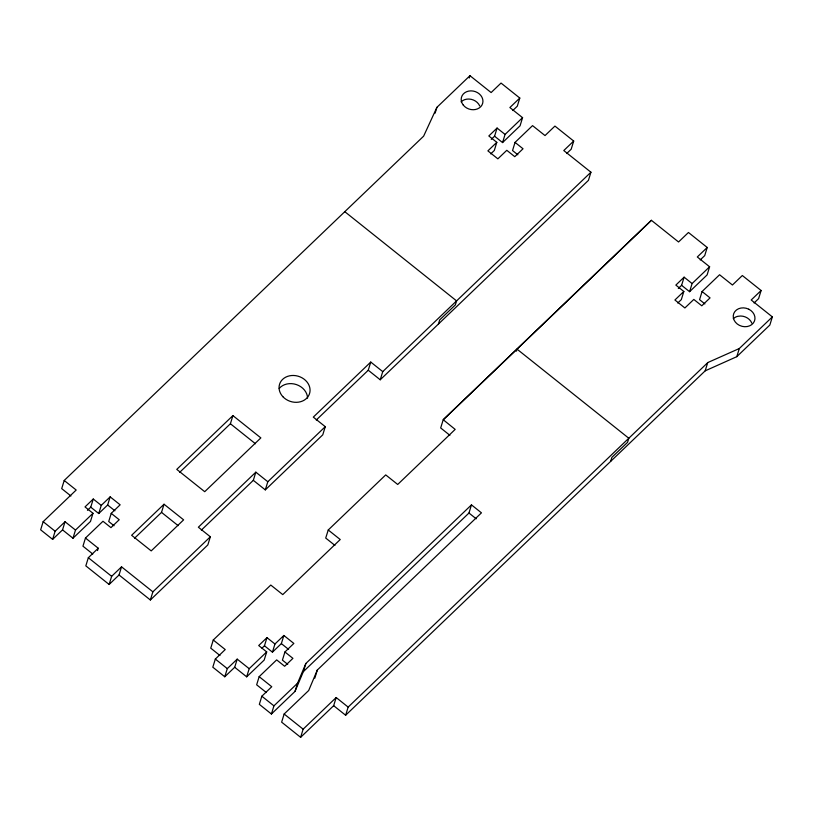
<?xml version="1.0" encoding="UTF-8"?>
<svg xmlns="http://www.w3.org/2000/svg" width="813" height="813" viewBox="0 0 813 813"><rect width="100%" height="100%" fill="white"/><g stroke="black" fill="none" stroke-linecap="round" stroke-linejoin="round"><path stroke-width="1.22" d="M512.779 110.517L517.292 106.198L519.792 98.048L501.032 83.068L491.123 92.56L469.965 75.68L436.916 107.326L423.634 136.157L64.207 480.473L76.188 490.026L43.16 521.672L40.65 529.822L52.632 539.375L62.54 529.883L65.04 521.733L75.487 530.066L72.977 538.226L62.54 529.883M64.207 480.473L61.697 488.623L70.914 495.981M52.632 539.375L55.132 531.224L65.04 521.733M90.751 507.17L93.261 499.019L101.249 505.391L98.739 513.542L90.751 507.17L87.448 510.34M93.261 499.019L85.009 506.926L92.987 513.298L90.487 521.458L72.977 538.226M101.249 505.391L110.162 496.855L120.141 504.812L111.229 513.359L119.216 519.731L110.954 527.637L102.977 521.265L85.467 538.033L82.956 546.184L92.784 554.029M85.467 538.033L98.241 548.226L88.332 557.718L85.822 565.868L109.135 584.476L119.044 574.984L121.544 566.834L152.874 591.834L150.364 599.984L119.044 574.984M98.739 513.542L107.651 505.005L110.162 496.855M97.519 550.553L98.241 548.226M111.229 513.359L108.718 521.509L114.044 525.757M109.135 584.476L111.645 576.326L121.544 566.834M134.521 538.257L161.523 512.383L164.033 504.233L183.616 519.853L151.208 550.899L131.625 535.279L164.033 504.233M179.693 472.333L230.404 423.756L232.904 415.606L260.851 437.902L204.713 491.692L176.767 469.386L232.904 415.606M255.831 472.17L253.321 480.331L265.302 489.883L267.812 481.733L255.831 472.17L198.362 527.22L210.343 536.783L207.833 544.934L150.364 599.984M700.206 259.936L704.708 255.617L707.219 247.477L688.459 232.488L678.55 241.979L651.406 220.313L443.207 419.721L455.168 429.396L397.699 484.467L385.718 474.904L328.249 529.985L340.23 539.537L282.761 594.608L270.78 585.055L213.26 640.004L210.75 648.154L219.957 655.502M213.26 640.004L225.231 649.567L215.323 659.058L212.813 667.199L224.784 676.762L234.703 667.27L237.203 659.13L249.185 668.682L246.674 676.833L234.703 667.27M224.784 676.762L227.294 668.621L237.203 659.13M370.758 362.07L368.259 370.23L380.23 379.783L382.74 371.632L370.758 362.07L313.3 417.12L325.271 426.683L322.761 434.833L265.302 489.883M264.459 645.786L266.969 637.636L274.946 644.008L272.436 652.158L264.459 645.786L261.979 648.154M266.969 637.636L258.707 645.542L266.694 651.914L264.184 660.065L246.674 676.833M274.946 644.008L283.869 635.471L293.849 643.439L284.926 651.975L292.914 658.357L284.652 666.264L276.664 659.892L259.164 676.66L256.654 684.8L266.349 692.544M435.128 113.149L436.916 107.326M259.164 676.66L271.755 686.721L261.847 696.213L259.337 704.353L271.42 714.007L295.017 691.406L303.351 671.629L305.861 663.479L471.469 504.873L481.448 512.84L317.314 670.034L308.686 690.511L284.144 714.017L281.644 722.157L300.627 737.32L333.665 705.684L336.176 697.534L348.147 707.097L345.637 715.247L333.665 705.684M272.436 652.158L281.359 643.611L283.869 635.471M284.926 651.975L282.416 660.126L287.741 664.373M271.42 714.007L273.93 705.857L297.528 683.255L305.861 663.479M469.243 78.007L469.965 75.68M295.017 691.406L297.528 683.255M314.804 678.184L317.314 670.034M300.627 737.32L303.137 729.18L336.176 697.534M494.568 136.208L497.078 128.058L505.066 134.43L502.556 142.58L494.568 136.208L491.265 139.369M438.42 324.041L439.691 319.916L455.341 304.926L456.581 300.901L344.793 211.685M497.078 128.058L488.826 135.964L496.804 142.336L494.304 150.486L490.737 153.901M566.681 153.525L571.183 149.216L573.693 141.056L554.933 126.086L545.025 135.578L532.545 125.629L515.046 142.397L512.536 150.547L517.861 154.795M519.792 98.048L509.883 107.54L522.566 117.661L520.066 125.812L502.556 142.58M303.351 671.629L468.969 513.023L471.469 504.873M573.693 141.056L563.785 150.547L590.929 172.214L588.429 180.374L380.23 379.783M610.644 461.388L611.894 457.343L627.545 442.353L628.815 438.248L517.058 349.163L516.418 351.155M681.599 285.322L684.109 277.172L692.097 283.554L689.587 291.694L681.599 285.322L678.296 288.483M684.109 277.172L675.847 285.089L683.835 291.461L681.324 299.611L677.757 303.025M754.088 302.964L758.6 298.645L761.11 290.505L742.34 275.526L732.432 285.007L719.576 274.753L702.076 291.521L699.566 299.662L704.891 303.92M707.219 247.477L697.31 256.969L709.607 266.786L707.097 274.926L689.587 291.694M345.637 715.247L705.166 370.85L707.737 362.578L739.312 348.523L772.35 316.887L751.192 299.997L761.11 290.505M705.166 370.85L736.802 356.673L739.312 348.523M772.35 316.887L769.84 325.037L736.802 356.673M328.249 529.985L325.718 538.054L334.926 545.401M75.487 530.066L92.987 513.298M496.804 142.336L487.891 150.883L497.871 158.84L506.794 150.303L514.771 156.675L523.033 148.769L515.046 142.397M505.066 134.43L522.566 117.661M201.329 530.137L253.321 480.331M316.257 420.036L368.259 370.23M152.874 591.834L210.343 536.783M267.812 481.733L325.271 426.683M382.74 371.632L590.929 172.214M651.406 220.313L443.187 419.833L440.676 427.953L449.894 435.311M249.185 668.682L266.694 651.914M683.835 291.461L674.912 299.997L684.892 307.964L693.814 299.428L701.792 305.8L710.054 297.893L702.076 291.521M692.097 283.554L709.607 266.786M348.147 707.097L707.666 362.71M468.969 513.023L476.225 518.816M230.404 423.756L255.455 443.756M161.523 512.383L178.169 525.665M107.651 505.005L114.918 510.798M281.359 643.611L288.615 649.414M43.16 521.672L55.132 531.224M88.332 557.718L111.645 576.326M215.323 659.058L227.294 668.621M261.847 696.213L273.93 705.857M284.144 714.017L303.137 729.18M733.306 318.666A11.026 9.268 17.1 0 1 737.93 316.298L740.714 316.013A11.026 9.268 17.1 0 1 751.842 323.147M279.194 388.482A15.711 13.201 17.1 0 1 296.46 384.6A15.711 13.201 17.1 0 1 307.558 398.126M461.093 101.849A11.026 9.268 17.1 0 1 479.711 105.934M748.763 309.204L746.06 308.218A11.026 9.268 17.1 0 0 733.753 313.544A11.026 9.268 17.1 0 0 739.454 325.383L742.157 326.359A11.026 9.268 17.1 0 0 754.464 321.044A11.026 9.268 17.1 0 0 748.763 309.204M282.863 396.683A15.711 13.201 17.1 0 0 309.225 394.488A15.711 13.201 17.1 0 0 291.603 375.525A15.711 13.201 17.1 0 0 282.863 396.683M463.278 105.09A11.026 9.268 17.1 0 0 482.018 104.948A11.026 9.268 17.1 0 0 470.91 90.873A11.026 9.268 17.1 0 0 463.278 105.09"/></g></svg>
